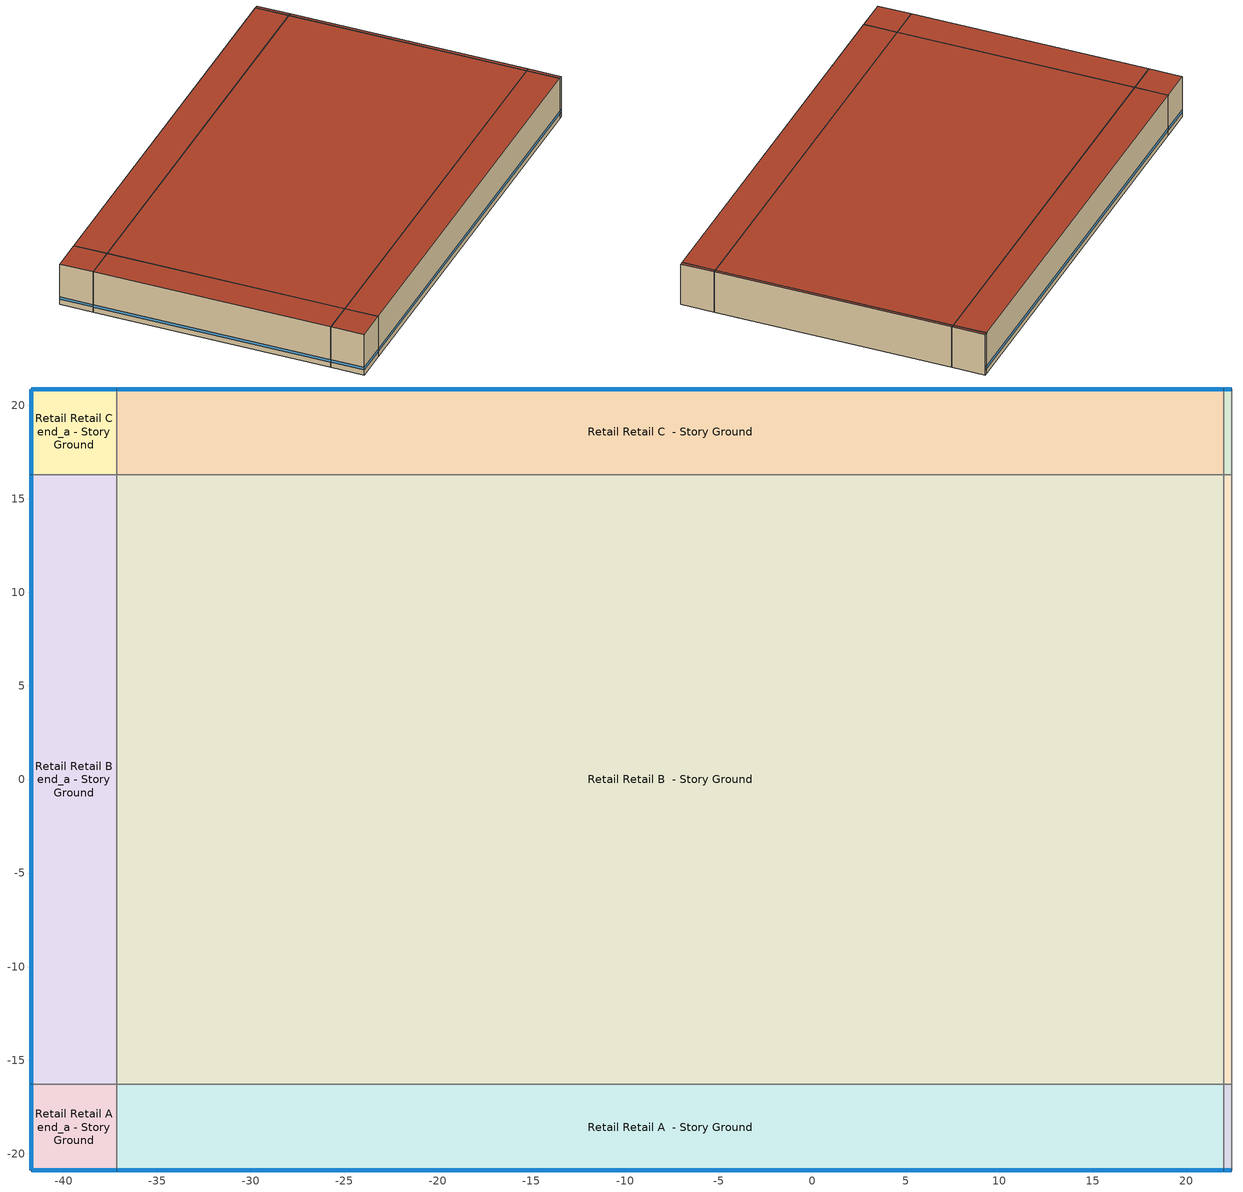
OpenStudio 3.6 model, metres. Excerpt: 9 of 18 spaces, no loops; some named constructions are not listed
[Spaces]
Retail Retail A end_a - Story Ground
 floor ground (Foundation F 126 Perim 914 Area 209): -41.74,-20.87 -41.74,-16.3 -37.16,-16.3 -37.16,-20.87 z0
 wall outside: -41.74,-16.3 -41.74,-20.87 -37.16,-20.87 z0:6.1
 wall to Retail Retail B end_a - Story Ground: -37.16,-16.3 -41.74,-16.3 z0:6.1
 wall to Retail Retail A  - Story Ground: -37.16,-20.87 -37.16,-16.3 z0:6.1
 window (Window U-0.91 SHGC 0.68): -41.74,-16.32 -41.74,-20.84 / -41.71,-20.87 -37.19,-20.87 z0.76:1.13
 roof outside: -37.16,-20.87 -37.16,-16.3 -41.74,-16.3 -41.74,-20.87 z6.1
Retail Retail B end_a - Story Ground
 floor ground (Foundation F 126 Perim 3259 Area 14901): -41.74,-16.3 -41.74,16.3 -37.16,16.3 -37.16,-16.3 z0
 wall outside: -41.74,16.3 -41.74,-16.3 z0:6.1
 wall to Retail Retail C end_a - Story Ground: -37.16,16.3 -41.74,16.3 z0:6.1
 wall to Retail Retail B  - Story Ground: -37.16,-16.3 -37.16,16.3 z0:6.1
 window (Window U-0.91 SHGC 0.68): -41.74,16.27 -41.74,-16.27 z0.76:1.13
 roof outside: -37.16,-16.3 -37.16,16.3 -41.74,16.3 -41.74,-16.3 z6.1
Retail Retail C end_a - Story Ground
 floor ground (Foundation F 126 Perim 914 Area 209): -41.74,16.3 -41.74,20.87 -37.16,20.87 -37.16,16.3 z0
 wall outside: -37.16,20.87 -41.74,20.87 -41.74,16.3 z0:6.1
 wall to Retail Retail C  - Story Ground: -37.16,16.3 -37.16,20.87 z0:6.1
 window (Window U-0.91 SHGC 0.68): -41.74,20.84 -41.74,16.32 / -37.19,20.87 -41.71,20.87 z0.76:1.13
 roof outside: -37.16,16.3 -37.16,20.87 -41.74,20.87 -41.74,16.3 z6.1
Retail Retail A  - Story Ground
 floor ground (Foundation F 126 Perim 5916 Area 27048): -37.16,-20.87 -37.16,-16.3 22,-16.3 22,-20.87 z0
 wall outside: -37.16,-20.87 22,-20.87 z0:6.1
 wall to Retail Retail B  - Story Ground: 22,-16.3 -37.16,-16.3 z0:6.1
 wall to Retail Entry A  - Story Ground: 22,-20.87 22,-16.3 z0:6.1
 window (Window U-0.91 SHGC 0.68): -37.14,-20.87 21.97,-20.87 z0.76:1.13
 roof outside: 22,-20.87 22,-16.3 -37.16,-16.3 -37.16,-20.87 z6.1
Retail Retail B  - Story Ground
 floor ground (Foundation F 126 Perim 0 Area 192816): -37.16,-16.3 -37.16,16.3 22,16.3 22,-16.3 z0
 wall to Retail Retail C  - Story Ground: 22,16.3 -37.16,16.3 z0:6.1
 wall to Retail Entry B  - Story Ground: 22,-16.3 22,16.3 z0:6.1
 roof outside: 22,-16.3 22,16.3 -37.16,16.3 -37.16,-16.3 z6.1
Retail Retail C  - Story Ground
 floor ground (Foundation F 126 Perim 5916 Area 27048): -37.16,16.3 -37.16,20.87 22,20.87 22,16.3 z0
 wall outside: 22,20.87 -37.16,20.87 z0:6.1
 wall to Retail Entry C  - Story Ground: 22,16.3 22,20.87 z0:6.1
 window (Window U-0.91 SHGC 0.68): 21.97,20.87 -37.14,20.87 z0.76:1.13
 roof outside: 22,16.3 22,20.87 -37.16,20.87 -37.16,16.3 z6.1
Retail Entry A  - Story Ground
 floor ground (Foundation F 126 Perim 043 Area 198): 22,-20.87 22,-16.3 22.43,-16.3 22.43,-20.87 z0
 wall outside: 22,-20.87 22.43,-20.87 z0:6.1
 wall to Retail Entry B  - Story Ground: 22.43,-16.3 22,-16.3 z0:6.1
 wall to Retail Point_of_Sale A  - Story Ground: 22.43,-20.87 22.43,-16.3 z0:6.1
 window (Window U-0.91 SHGC 0.68): 22.02,-20.87 22.4,-20.87 z0.76:1.18
 roof outside: 22.43,-20.87 22.43,-16.3 22,-16.3 22,-20.87 z6.1
Retail Entry B  - Story Ground
 floor ground (Foundation F 126 Perim 0 Area 1415): 22,-16.3 22,16.3 22.43,16.3 22.43,-16.3 z0
 wall to Retail Entry C  - Story Ground: 22.43,16.3 22,16.3 z0:6.1
 wall to Retail Point_of_Sale B  - Story Ground: 22.43,-16.3 22.43,16.3 z0:6.1
 roof outside: 22.43,-16.3 22.43,16.3 22,16.3 22,-16.3 z6.1
Retail Entry C  - Story Ground
 floor ground (Foundation F 126 Perim 043 Area 198): 22,16.3 22,20.87 22.43,20.87 22.43,16.3 z0
 wall outside: 22.43,20.87 22,20.87 z0:6.1
 wall to Retail Point_of_Sale C  - Story Ground: 22.43,16.3 22.43,20.87 z0:6.1
 window (Window U-0.91 SHGC 0.68): 22.4,20.87 22.02,20.87 z0.76:1.18
 roof outside: 22.43,16.3 22.43,20.87 22,20.87 22,16.3 z6.1
[Schedule:Ruleset]
Name | Default Day Schedule | Summer Design Day Schedule | Winter Design Day Schedule
Clothing Schedule | Clothing Schedule Default Winter Clothes
Retail Activity | Retail Activity Default | Retail Activity Summer Design Day | Retail Activity Winter Design Day
Mercantile_Retail BLDG_LIGHT_EndUseData | Mercantile_Retail BLDG_LIGHT_EndUseData Default | Mercantile_Retail BLDG_LIGHT_EndUseData Summer Design Day | Mercantile_Retail BLDG_LIGHT_EndUseData Winter Design Day
Mercantile_Retail BLDG_EQUIP_EndUseData | Mercantile_Retail BLDG_EQUIP_EndUseData Default | Mercantile_Retail BLDG_EQUIP_EndUseData Summer Design Day | Mercantile_Retail BLDG_EQUIP_EndUseData Winter Design Day
Retail Infil Half On | Retail Infil Half On Default | Retail Infil Half On Summer Design Day | Retail Infil Half On Winter Design Day
Mercantile_Retail BLDG_LIGHT_EndUseData BPR Adjusted | Mercantile_Retail BLDG_LIGHT_EndUseData Default 1 | Mercantile_Retail BLDG_LIGHT_EndUseData Summer Design Day 1 | Mercantile_Retail BLDG_LIGHT_EndUseData Winter Design Day 1
Mercantile_Retail BLDG_EQUIP_EndUseData BPR Adjusted | Mercantile_Retail BLDG_EQUIP_EndUseData Default 1 | Mercantile_Retail BLDG_EQUIP_EndUseData Summer Design Day 1 | Mercantile_Retail BLDG_EQUIP_EndUseData Winter Design Day 1
[Schedule:Day]
Clothing Schedule Default Winter Clothes; Mercantile_Retail BLDG_LIGHT_EndUseData Summer Design Day; Mercantile_Retail BLDG_EQUIP_EndUseData Summer Design Day; Retail Infil Half On Winter Design Day; Mercantile_Retail BLDG_LIGHT_EndUseData Summer Design Day 1; Mercantile_Retail BLDG_EQUIP_EndUseData Summer Design Day 1: 24, 0, 1
Clothing Schedule Summer Clothes: 24, 0, 0.5
Air Velocity Schedule Default: 24, 0, 0.2
Work Efficiency Schedule Default; Mercantile_Retail BLDG_LIGHT_EndUseData Winter Design Day; Mercantile_Retail BLDG_EQUIP_EndUseData Winter Design Day; Mercantile_Retail BLDG_LIGHT_EndUseData Winter Design Day 1; Mercantile_Retail BLDG_EQUIP_EndUseData Winter Design Day 1: 24, 0, 0
Retail Bldg Occ Sat Day: Yes, 5, 0, 0, 5, 10, 0.0166667, 5, 20, 0.0333333, 5, 30, 0.05, 5, 40, 0.0666667, 5, 50, 0.0833333, 6, 0, 0.1, 6, 10, 0.116667, 6, 20, 0.133333, 6, 30, 0.15, 6, 40, 0.166667, 6, 50, 0.183333, 7, 0, 0.2, 7, 10, 0.25, 7, 20, 0.3, 7, 30, 0.35, 7, 40, 0.4, 7, 50, 0.45, 8, 0, 0.5, 8, 9, 0.516667, 8, 19, 0.533333, 8, 29, 0.55, 8, 39, 0.566667, 8, 49, 0.583333, 8, 59, 0.6, 9, 0, 0.6, 9, 9, 0.688889, 9, 19, 0.777778, 9, 22, 0.8, 13, 45, 0.8, 13, 54, 0.766667, 14, 4, 0.733333, 14, 14, 0.7, 14, 24, 0.666667, 14, 34, 0.633333, 14, 44, 0.6, 14, 45, 0.6, 14, 54, 0.533333, 15, 4, 0.466667, 15, 14, 0.4, 15, 24, 0.333333, 15, 34, 0.266667, 15, 44, 0.2, 15, 45, 0.2, 17, 45, 0.2, 17, 55, 0.183333, 18, 5, 0.166667, 18, 15, 0.15, 18, 25, 0.133333, 18, 35, 0.116667, 18, 45, 0.1, 18, 55, 0.0833333, 19, 5, 0.0666667, 19, 15, 0.05, 19, 25, 0.0333333, 19, 35, 0.0166667, 19, 45, 0, 24, 0, 0
Retail Bldg Occ Sun Day: Yes, 6, 0, 0, 6, 10, 0.0166667, 6, 20, 0.0333333, 6, 30, 0.05, 6, 40, 0.0666667, 6, 50, 0.0833333, 7, 0, 0.1, 7, 10, 0.116667, 7, 20, 0.133333, 7, 30, 0.15, 7, 40, 0.166667, 7, 50, 0.183333, 8, 0, 0.2, 8, 30, 0.2, 8, 39, 0.217778, 8, 49, 0.235556, 8, 59, 0.253333, 9, 9, 0.271111, 9, 19, 0.288889, 9, 29, 0.306667, 9, 39, 0.324444, 9, 49, 0.342222, 9, 59, 0.36, 10, 9, 0.377778, 10, 19, 0.395556, 10, 22, 0.4, 13, 45, 0.4, 13, 54, 0.366667, 14, 4, 0.333333, 14, 14, 0.3, 14, 24, 0.266667, 14, 34, 0.233333, 14, 44, 0.2, 14, 45, 0.2, 14, 54, 0.183333, 15, 4, 0.166667, 15, 14, 0.15, 15, 24, 0.133333, 15, 34, 0.116667, 15, 44, 0.1, 15, 45, 0.1, 15, 54, 0.0833333, 16, 4, 0.0666667, 16, 15, 0.05, 16, 25, 0.0333333, 16, 35, 0.0166667, 16, 45, 0, 24, 0, 0
Retail Activity Default; autogen Retail Activity 0_day_sch; autogen Retail Activity 1_day_sch: Yes, 24, 0, 120
Retail Activity Winter Design Day; Retail Activity Summer Design Day: 24, 0, 120
Mercantile_Retail BLDG_LIGHT_EndUseData Default: Yes, 0, 10, 0.0990279, 0, 20, 0.0908426, 0, 30, 0.0826573, 0, 40, 0.0811729, 0, 49, 0.0796886, 0, 59, 0.0782042, 1, 9, 0.0767199, 1, 19, 0.0752356, 1, 30, 0.0737512, 1, 40, 0.0724585, 1, 50, 0.0711657, 2, 0, 0.069873, 2, 9, 0.0685802, 2, 19, 0.0672875, 2, 29, 0.0659947, 2, 30, 0.0659947, 2, 39, 0.0656892, 2, 49, 0.0653837, 2, 59, 0.0650782, 3, 9, 0.0647726, 3, 19, 0.0644671, 3, 29, 0.0641616, 3, 30, 0.0641616, 3, 39, 0.0653482, 3, 49, 0.0665348, 3, 59, 0.0677214, 4, 9, 0.068908, 4, 19, 0.0700947, 4, 30, 0.0712813, 4, 40, 0.0754337, 4, 50, 0.0795862, 5, 0, 0.0837386, 5, 10, 0.087891, 5, 20, 0.0920435, 5, 30, 0.0961959, 5, 40, 0.106886, 5, 50, 0.117577, 6, 0, 0.128267, 6, 10, 0.138957, 6, 20, 0.149648, 6, 30, 0.160338, 6, 40, 0.198035, 6, 50, 0.235731, 7, 0, 0.273428, 7, 10, 0.311124, 7, 20, 0.34882, 7, 30, 0.386517, 7, 40, 0.450641, 7, 50, 0.514765, 8, 0, 0.578889, 8, 9, 0.643013, 8, 19, 0.707137, 8, 29, 0.771261, 8, 30, 0.771261, 8, 39, 0.799719, 8, 49, 0.828176, 8, 59, 0.856634, 9, 9, 0.885092, 9, 19, 0.913549, 9, 29, 0.942007, 9, 30, 0.942007, 9, 39, 0.94667, 9, 49, 0.951334, 9, 59, 0.955997, 10, 9, 0.96066, 10, 19, 0.965324, 10, 29, 0.969987, 10, 30, 0.969987, 10, 39, 0.970107, 10, 49, 0.970227, 10, 59, 0.970348, 11, 9, 0.970468, 11, 19, 0.970588, 11, 29, 0.970708, 11, 30, 0.970708, 11, 39, 0.970732, 11, 49, 0.970757, 11, 59, 0.970781, 12, 9, 0.970805, 12, 19, 0.97083, 12, 29, 0.970854, 12, 30, 0.970854, 12, 39, 0.970894, 12, 49, 0.970933, 12, 59, 0.970973, 13, 9, 0.971013, 13, 19, 0.971053, 13, 29, 0.971093, 13, 30, 0.971093, 13, 39, 0.971133, 13, 49, 0.971174, 13, 59, 0.971215, 14, 9, 0.971255, 14, 19, 0.971296, 14, 29, 0.971337, 14, 30, 0.971337, 14, 39, 0.971337, 14, 49, 0.971338, 14, 59, 0.971338, 15, 9, 0.971339, 15, 19, 0.97134, 15, 29, 0.97134, 15, 30, 0.97134, 15, 39, 0.971345, 15, 49, 0.97135, 15, 59, 0.971355, 16, 9, 0.97136, 16, 19, 0.971364, 16, 30, 0.971369, 16, 40, 0.971344, 16, 50, 0.971319, 17, 0, 0.971293, 17, 10, 0.971268, 17, 20, 0.971243, 17, 30, 0.971217, 17, 40, 0.971161, 17, 50, 0.971105, 18, 0, 0.971049, 18, 10, 0.970993, 18, 20, 0.970936, 18, 30, 0.97088, 18, 40, 0.970781, 18, 50, 0.970682, 19, 0, 0.970582, 19, 10, 0.970483, 19, 20, 0.970384, 19, 30, 0.970285, 19, 40, 0.969748, 19, 50, 0.969211, 20, 0, 0.968674, 20, 10, 0.968137, 20, 20, 0.9676, 20, 30, 0.967063, 20, 40, 0.946091, 20, 50, 0.92512, 21, 0, 0.904148, 21, 10, 0.883177, 21, 20, 0.862205, 21, 30, 0.841234, 21, 40, 0.769699, 21, 50, 0.698164, 22, 0, 0.626629, 22, 10, 0.555095, 22, 20, 0.48356, 22, 30, 0.412025, 22, 40, 0.365316, 22, 50, 0.318606, 23, 0, 0.271897, 23, 10, 0.225188, 23, 20, 0.178478, 23, 30, 0.131769, 23, 40, 0.123584, 23, 50, 0.115399, 24, 0, 0.107213
Mercantile_Retail BLDG_LIGHT_EndUseData Sun Day: Yes, 0, 10, 0.000277501, 0, 20, 0.000555002, 0, 30, 0.000832503, 0, 40, 0.00111, 0, 49, 0.0013875, 0, 59, 0.00166501, 1, 0, 0.00166501, 1, 10, 0.00227811, 1, 20, 0.00289122, 1, 30, 0.00350433, 1, 40, 0.00411744, 1, 50, 0.00473055, 2, 0, 0.00534366, 2, 9, 0.00683105, 2, 19, 0.00831844, 2, 29, 0.00980583, 2, 39, 0.0112932, 2, 49, 0.0127806, 2, 59, 0.014268, 3, 0, 0.014268, 3, 9, 0.0173437, 3, 19, 0.0204193, 3, 29, 0.023495, 3, 39, 0.0265707, 3, 49, 0.0296464, 3, 59, 0.032722, 4, 0, 0.032722, 4, 10, 0.0499388, 4, 20, 0.0671556, 4, 30, 0.0843724, 4, 40, 0.101589, 4, 50, 0.118806, 5, 0, 0.136023, 5, 10, 0.189972, 5, 20, 0.243922, 5, 30, 0.297871, 5, 40, 0.351821, 5, 50, 0.40577, 6, 0, 0.45972, 6, 10, 0.519652, 6, 20, 0.579585, 6, 30, 0.639517, 6, 40, 0.69945, 6, 50, 0.759382, 7, 0, 0.819315, 7, 10, 0.843723, 7, 20, 0.868131, 7, 30, 0.892539, 7, 40, 0.916948, 7, 50, 0.941356, 8, 0, 0.965764, 8, 9, 0.966387, 8, 19, 0.96701, 8, 29, 0.967633, 8, 39, 0.968256, 8, 49, 0.968879, 8, 59, 0.969502, 9, 0, 0.969502, 9, 9, 0.969568, 9, 19, 0.969633, 9, 29, 0.969699, 9, 39, 0.969765, 9, 49, 0.96983, 9, 52, 0.969847, 10, 2, 0.969909, 10, 12, 0.969971, 10, 22, 0.970033, 10, 32, 0.970095, 10, 42, 0.970157, 10, 52, 0.970219, 11, 2, 0.970229, 11, 12, 0.970239, 11, 22, 0.970249, 11, 32, 0.970259, 11, 42, 0.970269, 11, 52, 0.970279, 12, 2, 0.970244, 12, 12, 0.970209, 12, 22, 0.970174, 12, 32, 0.970139, 12, 42, 0.970105, 12, 52, 0.97007, 13, 2, 0.970003, 13, 12, 0.969937, 13, 22, 0.969871, 13, 32, 0.969804, 13, 42, 0.969738, 13, 45, 0.969721, 13, 54, 0.96936, 14, 4, 0.968999, 14, 14, 0.968637, 14, 24, 0.968276, 14, 34, 0.967915, 14, 44, 0.967554, 14, 45, 0.967554, 14, 54, 0.961903, 15, 4, 0.956252, 15, 14, 0.950602, 15, 24, 0.944951, 15, 34, 0.939301, 15, 44, 0.93365, 15, 45, 0.93365, 15, 54, 0.908463, 16, 4, 0.883275, 16, 15, 0.858087, 16, 25, 0.832899, 16, 35, 0.807712, 16, 45, 0.782524, 16, 55, 0.748065, 17, 5, 0.713607, 17, 15, 0.679148, 17, 25, 0.644689, 17, 35, 0.61023, 17, 45, 0.575772, 17, 55, 0.543916, 18, 5, 0.512059, 18, 15, 0.480203, 18, 25, 0.448347, 18, 35, 0.416491, 18, 45, 0.384635, 18, 55, 0.348375, 19, 5, 0.312116, 19, 15, 0.275856, 19, 25, 0.239596, 19, 35, 0.203336, 19, 45, 0.167076, 19, 55, 0.150275, 20, 5, 0.133474, 20, 15, 0.116673, 20, 25, 0.0998723, 20, 35, 0.0830714, 20, 45, 0.0662706, 20, 55, 0.0593129, 21, 5, 0.0523552, 21, 15, 0.0453976, 21, 25, 0.0384399, 21, 35, 0.0314822, 21, 45, 0.0245245, 21, 55, 0.02256, 22, 5, 0.0205955, 22, 15, 0.018631, 22, 25, 0.0166665, 22, 35, 0.0147019, 22, 45, 0.0127374, 22, 55, 0.0110391, 23, 5, 0.00934078, 23, 15, 0.00764246, 23, 25, 0.00594413, 23, 35, 0.00424581, 23, 45, 0.00254749, 23, 55, 0.000849162, 24, 0, 0
Mercantile_Retail BLDG_EQUIP_EndUseData Default: Yes, 0, 10, 0.54938, 0, 20, 0.54049, 0, 30, 0.5316, 0, 40, 0.5226, 0, 50, 0.5136, 1, 0, 0.5046, 1, 10, 0.4956, 1, 20, 0.4866, 1, 30, 0.4776, 1, 40, 0.472683, 1, 50, 0.467767, 2, 0, 0.4314, 2, 9, 0.42935, 2, 10, 0.457933, 2, 19, 0.4273, 2, 20, 0.453017, 2, 29, 0.42525, 2, 30, 0.4481, 2, 39, 0.4232, 2, 49, 0.42115, 2, 59, 0.4191, 3, 0, 0.4191, 3, 9, 0.418767, 3, 19, 0.418433, 3, 29, 0.4181, 3, 39, 0.417767, 3, 49, 0.417433, 3, 59, 0.4171, 4, 0, 0.4171, 4, 10, 0.41745, 4, 20, 0.4178, 4, 30, 0.41815, 4, 40, 0.4185, 4, 50, 0.41885, 5, 0, 0.4192, 5, 10, 0.419783, 5, 20, 0.420367, 5, 30, 0.42095, 5, 40, 0.421533, 5, 50, 0.422117, 6, 0, 0.4227, 6, 10, 0.424283, 6, 20, 0.425867, 6, 30, 0.42745, 6, 40, 0.429033, 6, 50, 0.430617, 7, 0, 0.4322, 7, 10, 0.435533, 7, 20, 0.438867, 7, 30, 0.4422, 7, 40, 0.445533, 7, 50, 0.448867, 8, 0, 0.4522, 8, 9, 0.459633, 8, 19, 0.467067, 8, 29, 0.4745, 8, 39, 0.481933, 8, 49, 0.489367, 8, 59, 0.4968, 9, 0, 0.4968, 9, 9, 0.507, 9, 19, 0.5172, 9, 29, 0.5274, 9, 39, 0.5376, 9, 49, 0.5478, 9, 59, 0.558, 10, 0, 0.558, 10, 9, 0.564933, 10, 19, 0.571867, 10, 29, 0.5788, 10, 39, 0.585733, 10, 49, 0.592667, 10, 59, 0.5996, 11, 9, 0.606533, 11, 19, 0.613467, 11, 29, 0.6204, 11, 39, 0.627333, 11, 45, 0.6308, 11, 54, 0.64225, 12, 4, 0.6537, 12, 14, 0.66515, 12, 24, 0.6766, 12, 34, 0.68805, 12, 44, 0.6995, 12, 45, 0.6995, 12, 54, 0.707917, 13, 4, 0.716333, 13, 14, 0.72475, 13, 24, 0.733167, 13, 34, 0.741583, 13, 44, 0.75, 13, 45, 0.75, 13, 54, 0.754033, 14, 4, 0.758067, 14, 14, 0.7621, 14, 24, 0.766133, 14, 34, 0.770167, 14, 44, 0.7742, 14, 45, 0.7742, 14, 54, 0.775583, 15, 4, 0.776967, 15, 14, 0.77835, 15, 24, 0.779733, 15, 34, 0.781117, 15, 44, 0.7825, 15, 45, 0.7825, 15, 54, 0.783317, 16, 4, 0.784133, 16, 15, 0.78495, 16, 25, 0.785767, 16, 35, 0.786583, 16, 45, 0.7874, 16, 55, 0.787962, 17, 5, 0.788524, 17, 15, 0.789086, 17, 25, 0.789648, 17, 35, 0.79021, 17, 45, 0.790771, 17, 55, 0.791333, 18, 5, 0.791895, 18, 15, 0.792457, 18, 25, 0.793019, 18, 30, 0.7933, 18, 40, 0.790483, 18, 50, 0.787667, 19, 0, 0.78485, 19, 10, 0.782033, 19, 20, 0.779217, 19, 30, 0.7764, 19, 40, 0.77145, 19, 50, 0.7665, 20, 0, 0.76155, 20, 10, 0.7566, 20, 20, 0.75165, 20, 30, 0.7467, 20, 40, 0.73905, 20, 50, 0.7314, 21, 0, 0.72375, 21, 10, 0.7161, 21, 20, 0.70845, 21, 30, 0.7008, 21, 40, 0.69105, 21, 50, 0.6813, 22, 0, 0.67155, 22, 10, 0.6618, 22, 20, 0.65205, 22, 30, 0.6423, 22, 40, 0.63274, 22, 50, 0.62318, 23, 0, 0.61362, 23, 10, 0.60406, 23, 20, 0.5945, 23, 30, 0.58494, 23, 40, 0.57605, 23, 50, 0.56716, 24, 0, 0.55827
Mercantile_Retail BLDG_EQUIP_EndUseData Wknd Day: Yes, 0, 10, 0.201675, 0, 20, 0.184782, 0, 30, 0.167889, 0, 40, 0.165332, 0, 49, 0.162775, 0, 59, 0.160218, 1, 9, 0.157661, 1, 19, 0.155105, 1, 30, 0.152548, 1, 40, 0.147867, 1, 50, 0.143187, 2, 0, 0.138506, 2, 9, 0.133826, 2, 19, 0.129145, 2, 29, 0.124465, 2, 30, 0.124465, 2, 39, 0.119741, 2, 49, 0.115017, 2, 59, 0.110294, 3, 9, 0.10557, 3, 19, 0.100846, 3, 29, 0.0961224, 3, 30, 0.0961224, 3, 39, 0.0928287, 3, 49, 0.0895351, 3, 59, 0.0862414, 4, 9, 0.0829478, 4, 19, 0.0796542, 4, 30, 0.0763605, 4, 40, 0.0754504, 4, 50, 0.0745403, 5, 0, 0.0736303, 5, 10, 0.0727202, 5, 20, 0.0718101, 5, 30, 0.0709, 5, 40, 0.0740636, 5, 50, 0.0772273, 6, 0, 0.0803909, 6, 10, 0.0835545, 6, 20, 0.0867182, 6, 30, 0.0898818, 6, 40, 0.0945622, 6, 50, 0.0992427, 7, 0, 0.103923, 7, 10, 0.108604, 7, 20, 0.113284, 7, 30, 0.117964, 7, 40, 0.123685, 7, 50, 0.129406, 8, 0, 0.135126, 8, 9, 0.140847, 8, 19, 0.146567, 8, 29, 0.152288, 8, 30, 0.152288, 8, 39, 0.159785, 8, 49, 0.167282, 8, 59, 0.17478, 9, 9, 0.182277, 9, 19, 0.189775, 9, 29, 0.197272, 9, 30, 0.197272, 9, 39, 0.201692, 9, 49, 0.206113, 9, 59, 0.210533, 10, 9, 0.214954, 10, 19, 0.219374, 10, 29, 0.223794, 10, 30, 0.223794, 10, 39, 0.228475, 10, 49, 0.233155, 10, 59, 0.237836, 11, 9, 0.242516, 11, 19, 0.247197, 11, 29, 0.251877, 11, 30, 0.251877, 11, 39, 0.260631, 11, 49, 0.269385, 11, 59, 0.278139, 12, 9, 0.286894, 12, 19, 0.295648, 12, 29, 0.304402, 12, 30, 0.304402, 12, 39, 0.316233, 12, 49, 0.328064, 12, 59, 0.339895, 13, 9, 0.351726, 13, 19, 0.363558, 13, 29, 0.375389, 13, 30, 0.375389, 13, 39, 0.39008, 13, 49, 0.404771, 13, 59, 0.419463, 14, 9, 0.434154, 14, 19, 0.448846, 14, 29, 0.463537, 14, 30, 0.463537, 14, 39, 0.481349, 14, 49, 0.49916, 14, 59, 0.516972, 15, 9, 0.534784, 15, 19, 0.552595, 15, 29, 0.570407, 15, 30, 0.570407, 15, 39, 0.583928, 15, 49, 0.59745, 15, 59, 0.610971, 16, 9, 0.624492, 16, 19, 0.638013, 16, 30, 0.651535, 16, 40, 0.659465, 16, 50, 0.667396, 17, 0, 0.675327, 17, 10, 0.683258, 17, 20, 0.691188, 17, 30, 0.699119, 17, 40, 0.700766, 17, 50, 0.702413, 18, 0, 0.70406, 18, 10, 0.705706, 18, 20, 0.707353, 18, 30, 0.709, 18, 40, 0.705013, 18, 50, 0.701026, 19, 0, 0.697039, 19, 10, 0.693052, 19, 20, 0.689065, 19, 30, 0.685078, 19, 40, 0.675197, 19, 50, 0.665316, 20, 0, 0.655435, 20, 10, 0.645554, 20, 20, 0.635673, 20, 30, 0.625792, 20, 40, 0.610451, 20, 50, 0.595109, 21, 0, 0.579768, 21, 10, 0.564426, 21, 20, 0.549085, 21, 30, 0.533744, 21, 40, 0.513592, 21, 50, 0.49344, 22, 0, 0.473288, 22, 10, 0.453136, 22, 20, 0.432984, 22, 30, 0.412832, 22, 40, 0.388901, 22, 50, 0.36497, 23, 0, 0.341039, 23, 10, 0.317108, 23, 20, 0.293178, 23, 30, 0.269247, 23, 40, 0.252354, 23, 50, 0.235461, 24, 0, 0.218568
Retail Infil Half On Default; Retail Infil Half On Summer Design Day: 6, 0, 1, 21, 0, 0.5, 24, 0, 1
Retail Infil Half On Sat Day: 6, 0, 1, 22, 0, 0.5, 24, 0, 1
Retail Infil Half On Sun Day: 8, 0, 1, 17, 0, 0.5, 24, 0, 1
Building Hours of Operation NonResidential Saturday; Building Hours of Operation NonResidential Sunday: 7, 30, 0, 15, 15, 1, 24, 0, 0
autogen Schedule Rule 7 1_day_sch: Yes, 0, 10, 0.680815, 0, 20, 0.679877, 0, 30, 0.678938, 0, 40, 0.678796, 0, 49, 0.678654, 0, 59, 0.678512, 1, 9, 0.67837, 1, 19, 0.678228, 1, 30, 0.678086, 1, 40, 0.677826, 1, 50, 0.677566, 2, 0, 0.677306, 2, 9, 0.677046, 2, 19, 0.676786, 2, 29, 0.676526, 2, 30, 0.676526, 2, 39, 0.676263, 2, 49, 0.676001, 2, 59, 0.675739, 3, 9, 0.675476, 3, 19, 0.675214, 3, 29, 0.674951, 3, 30, 0.674951, 3, 39, 0.674768, 3, 49, 0.674585, 3, 59, 0.674402, 4, 9, 0.674219, 4, 19, 0.674036, 4, 30, 0.673853, 4, 40, 0.673803, 4, 50, 0.673752, 5, 0, 0.673702, 5, 10, 0.673651, 5, 20, 0.673601, 5, 30, 0.67355, 5, 40, 0.673726, 5, 50, 0.673902, 6, 0, 0.674077, 6, 10, 0.674253, 6, 20, 0.674429, 6, 30, 0.674605, 6, 40, 0.674865, 6, 50, 0.675125, 7, 0, 0.675385, 7, 10, 0.675645, 7, 20, 0.675905, 7, 30, 0.676165, 7, 40, 0.676482, 7, 50, 0.6768, 8, 0, 0.677118, 8, 9, 0.677436, 8, 19, 0.677754, 8, 29, 0.678072, 8, 30, 0.678072, 8, 39, 0.678488, 8, 49, 0.678905, 8, 59, 0.679321, 9, 9, 0.679738, 9, 19, 0.680154, 9, 29, 0.680571, 9, 30, 0.680571, 9, 39, 0.680816, 9, 49, 0.681062, 9, 59, 0.681307, 10, 9, 0.681553, 10, 19, 0.681799, 10, 29, 0.682044, 10, 30, 0.682044, 10, 39, 0.682304, 10, 49, 0.682564, 10, 59, 0.682824, 11, 9, 0.683084, 11, 19, 0.683344, 11, 29, 0.683604, 11, 30, 0.683604, 11, 39, 0.684091, 11, 49, 0.684577, 11, 59, 0.685063, 12, 9, 0.68555, 12, 19, 0.686036, 12, 29, 0.686522, 12, 30, 0.686522, 12, 39, 0.68718, 12, 49, 0.687837, 12, 59, 0.688494, 13, 9, 0.689151, 13, 19, 0.689809, 13, 29, 0.690466, 13, 30, 0.690466, 13, 39, 0.691282, 13, 49, 0.692098, 13, 59, 0.692915, 14, 9, 0.693731, 14, 19, 0.694547, 14, 29, 0.695363, 14, 30, 0.695363, 14, 39, 0.696353, 14, 49, 0.697342, 14, 59, 0.698332, 15, 9, 0.699321, 15, 19, 0.700311, 15, 29, 0.7013, 15, 30, 0.7013, 15, 39, 0.702052, 15, 49, 0.702803, 15, 59, 0.703554, 16, 9, 0.704305, 16, 19, 0.705056, 16, 30, 0.705807, 16, 40, 0.706248, 16, 50, 0.706689, 17, 0, 0.707129, 17, 10, 0.70757, 17, 20, 0.70801, 17, 30, 0.708451, 17, 40, 0.708543, 17, 50, 0.708634, 18, 0, 0.708726, 18, 10, 0.708817, 18, 20, 0.708909, 18, 30, 0.709, 18, 40, 0.708778, 18, 50, 0.708557, 19, 0, 0.708335, 19, 10, 0.708114, 19, 20, 0.707892, 19, 30, 0.707671, 19, 40, 0.707122, 19, 50, 0.706573, 20, 0, 0.706024, 20, 10, 0.705475, 20, 20, 0.704926, 20, 30, 0.704377, 20, 40, 0.703525, 20, 50, 0.702673, 21, 0, 0.70182, 21, 10, 0.700968, 21, 20, 0.700116, 21, 30, 0.699264, 21, 40, 0.698144, 21, 50, 0.697024, 22, 0, 0.695905, 22, 10, 0.694785, 22, 20, 0.693666, 22, 30, 0.692546, 22, 40, 0.691217, 22, 50, 0.689887, 23, 0, 0.688558, 23, 10, 0.687228, 23, 20, 0.685899, 23, 30, 0.684569, 23, 40, 0.683631, 23, 50, 0.682692, 24, 0, 0.681754
autogen Mercantile_Retail BLDG_LIGHT_EndUseData 1_day_sch: Yes, 0, 10, 0.0373323, 0, 20, 0.028568, 0, 30, 0.0198038, 0, 40, 0.0182145, 0, 49, 0.0166252, 0, 59, 0.0150358, 1, 9, 0.0134465, 1, 19, 0.0118572, 1, 30, 0.0102679, 1, 40, 0.0088837, 1, 50, 0.00749953, 2, 0, 0.00611536, 2, 9, 0.00473119, 2, 19, 0.00334701, 2, 29, 0.00196284, 2, 30, 0.00196284, 2, 39, 0.0016357, 2, 49, 0.00130856, 2, 59, 0.000981422, 3, 9, 0.000654281, 3, 19, 0.000327141, 3, 29, 0, 3, 30, 0, 3, 39, 0.00127054, 3, 49, 0.00254109, 3, 59, 0.00381163, 4, 9, 0.00508217, 4, 19, 0.00635271, 4, 30, 0.00762326, 4, 40, 0.0120694, 4, 50, 0.0165155, 5, 0, 0.0209616, 5, 10, 0.0254077, 5, 20, 0.0298538, 5, 30, 0.0343, 5, 40, 0.0457464, 5, 50, 0.0571928, 6, 0, 0.0686393, 6, 10, 0.0800857, 6, 20, 0.0915321, 6, 30, 0.102979, 6, 40, 0.143341, 6, 50, 0.183704, 7, 0, 0.224066, 7, 10, 0.264429, 7, 20, 0.304791, 7, 30, 0.345154, 7, 40, 0.413813, 7, 50, 0.482472, 8, 0, 0.551131, 8, 9, 0.61979, 8, 19, 0.688449, 8, 29, 0.757108, 8, 30, 0.757108, 8, 39, 0.787579, 8, 49, 0.818049, 8, 59, 0.84852, 9, 9, 0.87899, 9, 19, 0.90946, 9, 29, 0.939931, 9, 30, 0.939931, 9, 39, 0.944924, 9, 49, 0.949917, 9, 59, 0.95491, 10, 9, 0.959903, 10, 19, 0.964896, 10, 29, 0.969889, 10, 30, 0.969889, 10, 39, 0.970018, 10, 49, 0.970147, 10, 59, 0.970275, 11, 9, 0.970404, 11, 19, 0.970533, 11, 29, 0.970661, 11, 30, 0.970661, 11, 39, 0.970687, 11, 49, 0.970713, 11, 59, 0.970739, 12, 9, 0.970765, 12, 19, 0.970791, 12, 29, 0.970817, 12, 30, 0.970817, 12, 39, 0.97086, 12, 49, 0.970903, 12, 59, 0.970945, 13, 9, 0.970988, 13, 19, 0.97103, 13, 29, 0.971073, 13, 30, 0.971073, 13, 39, 0.971117, 13, 49, 0.97116, 13, 59, 0.971204, 14, 9, 0.971247, 14, 19, 0.971291, 14, 29, 0.971334, 14, 30, 0.971334, 14, 39, 0.971335, 14, 49, 0.971336, 14, 59, 0.971336, 15, 9, 0.971337, 15, 19, 0.971337, 15, 29, 0.971338, 15, 30, 0.971338, 15, 39, 0.971343, 15, 49, 0.971348, 15, 59, 0.971354, 16, 9, 0.971359, 16, 19, 0.971364, 16, 30, 0.971369, 16, 40, 0.971342, 16, 50, 0.971315, 17, 0, 0.971288, 17, 10, 0.971261, 17, 20, 0.971234, 17, 30, 0.971207, 17, 40, 0.971147, 17, 50, 0.971086, 18, 0, 0.971026, 18, 10, 0.970966, 18, 20, 0.970906, 18, 30, 0.970845, 18, 40, 0.970739, 18, 50, 0.970633, 19, 0, 0.970527, 19, 10, 0.97042, 19, 20, 0.970314, 19, 30, 0.970208, 19, 40, 0.969633, 19, 50, 0.969058, 20, 0, 0.968483, 20, 10, 0.967908, 20, 20, 0.967333, 20, 30, 0.966758, 20, 40, 0.944303, 20, 50, 0.921849, 21, 0, 0.899394, 21, 10, 0.876939, 21, 20, 0.854485, 21, 30, 0.83203, 21, 40, 0.755436, 21, 50, 0.678842, 22, 0, 0.602248, 22, 10, 0.525654, 22, 20, 0.44906, 22, 30, 0.372466, 22, 40, 0.322453, 22, 50, 0.27244, 23, 0, 0.222427, 23, 10, 0.172415, 23, 20, 0.122402, 23, 30, 0.0723891, 23, 40, 0.0636249, 23, 50, 0.0548607, 24, 0, 0.0460965
autogen Retail FRONT ENTRY COOLING 0_day_sch; autogen Retail FRONT ENTRY COOLING 1_day_sch: Yes, 24, 0, 90
Mercantile_Retail BLDG_LIGHT_EndUseData Default 1: No, 0, 10, 0.0373323, 0, 20, 0.028568, 0, 30, 0.0198038, 0, 40, 0.0182145, 0, 49, 0.0166252, 0, 59, 0.0150358, 1, 9, 0.0134465, 1, 19, 0.0118572, 1, 30, 0.0102679, 1, 40, 0.0088837, 1, 50, 0.00749953, 2, 0, 0.00611536, 2, 9, 0.00473119, 2, 19, 0.00334701, 2, 29, 0.00196284, 2, 30, 0.00196284, 2, 39, 0.0016357, 2, 49, 0.00130856, 2, 59, 0.000981422, 3, 9, 0.000654281, 3, 19, 0.000327141, 3, 29, 0, 3, 30, 0, 3, 39, 0.00127054, 3, 49, 0.00254109, 3, 59, 0.00381163, 4, 9, 0.00508217, 4, 19, 0.00635271, 4, 30, 0.00762326, 4, 40, 0.0120694, 4, 50, 0.0165155, 5, 0, 0.0209616, 5, 10, 0.0254077, 5, 20, 0.0298538, 5, 30, 0.0343, 5, 40, 0.0457464, 5, 50, 0.0571928, 6, 0, 0.0686393, 6, 10, 0.0800857, 6, 20, 0.0915321, 6, 30, 0.102979, 6, 40, 0.143341, 6, 50, 0.183704, 7, 0, 0.224066, 7, 10, 0.264429, 7, 20, 0.304791, 7, 30, 0.345154, 7, 40, 0.413813, 7, 50, 0.482472, 8, 0, 0.551131, 8, 9, 0.61979, 8, 19, 0.688449, 8, 29, 0.757108, 8, 30, 0.757108, 8, 39, 0.787579, 8, 49, 0.818049, 8, 59, 0.84852, 9, 9, 0.87899, 9, 19, 0.90946, 9, 29, 0.939931, 9, 30, 0.939931, 9, 39, 0.944924, 9, 49, 0.949917, 9, 59, 0.95491, 10, 9, 0.959903, 10, 19, 0.964896, 10, 29, 0.969889, 10, 30, 0.969889, 10, 39, 0.970018, 10, 49, 0.970147, 10, 59, 0.970275, 11, 9, 0.970404, 11, 19, 0.970533, 11, 29, 0.970661, 11, 30, 0.970661, 11, 39, 0.970687, 11, 49, 0.970713, 11, 59, 0.970739, 12, 9, 0.970765, 12, 19, 0.970791, 12, 29, 0.970817, 12, 30, 0.970817, 12, 39, 0.97086, 12, 49, 0.970903, 12, 59, 0.970945, 13, 9, 0.970988, 13, 19, 0.97103, 13, 29, 0.971073, 13, 30, 0.971073, 13, 39, 0.971117, 13, 49, 0.97116, 13, 59, 0.971204, 14, 9, 0.971247, 14, 19, 0.971291, 14, 29, 0.971334, 14, 30, 0.971334, 14, 39, 0.971335, 14, 49, 0.971336, 14, 59, 0.971336, 15, 9, 0.971337, 15, 19, 0.971337, 15, 29, 0.971338, 15, 30, 0.971338, 15, 39, 0.971343, 15, 49, 0.971348, 15, 59, 0.971354, 16, 9, 0.971359, 16, 19, 0.971364, 16, 30, 0.971369, 16, 40, 0.971342, 16, 50, 0.971315, 17, 0, 0.971288, 17, 10, 0.971261, 17, 20, 0.971234, 17, 30, 0.971207, 17, 40, 0.971147, 17, 50, 0.971086, 18, 0, 0.971026, 18, 10, 0.970966, 18, 20, 0.970906, 18, 30, 0.970845, 18, 40, 0.970739, 18, 50, 0.970633, 19, 0, 0.970527, 19, 10, 0.97042, 19, 20, 0.970314, 19, 30, 0.970208, 19, 40, 0.969633, 19, 50, 0.969058, 20, 0, 0.968483, 20, 10, 0.967908, 20, 20, 0.967333, 20, 30, 0.966758, 20, 40, 0.944303, 20, 50, 0.921849, 21, 0, 0.899394, 21, 10, 0.876939, 21, 20, 0.854485, 21, 30, 0.83203, 21, 40, 0.755436, 21, 50, 0.678842, 22, 0, 0.602248, 22, 10, 0.525654, 22, 20, 0.44906, 22, 30, 0.372466, 22, 40, 0.322453, 22, 50, 0.27244, 23, 0, 0.222427, 23, 10, 0.172415, 23, 20, 0.122402, 23, 30, 0.0723891, 23, 40, 0.0636249, 23, 50, 0.0548607, 24, 0, 0.0460965
Mercantile_Retail BLDG_EQUIP_EndUseData Default 1: No, 0, 10, 0.767582, 0, 20, 0.766645, 0, 30, 0.765707, 0, 40, 0.764758, 0, 50, 0.76381, 1, 0, 0.762861, 1, 10, 0.761912, 1, 20, 0.760963, 1, 30, 0.760014, 1, 40, 0.759495, 1, 50, 0.758977, 2, 0, 0.755143, 2, 9, 0.754927, 2, 10, 0.75794, 2, 19, 0.75471, 2, 20, 0.757422, 2, 29, 0.754494, 2, 30, 0.756904, 2, 39, 0.754278, 2, 49, 0.754062, 2, 59, 0.753846, 3, 0, 0.753846, 3, 9, 0.753811, 3, 19, 0.753776, 3, 29, 0.75374, 3, 39, 0.753705, 3, 49, 0.75367, 3, 59, 0.753635, 4, 0, 0.753635, 4, 10, 0.753672, 4, 20, 0.753709, 4, 30, 0.753746, 4, 40, 0.753783, 4, 50, 0.75382, 5, 0, 0.753856, 5, 10, 0.753918, 5, 20, 0.753979, 5, 30, 0.754041, 5, 40, 0.754102, 5, 50, 0.754164, 6, 0, 0.754225, 6, 10, 0.754392, 6, 20, 0.754559, 6, 30, 0.754726, 6, 40, 0.754893, 6, 50, 0.75506, 7, 0, 0.755227, 7, 10, 0.755579, 7, 20, 0.75593, 7, 30, 0.756281, 7, 40, 0.756633, 7, 50, 0.756984, 8, 0, 0.757336, 8, 9, 0.75812, 8, 19, 0.758903, 8, 29, 0.759687, 8, 39, 0.760471, 8, 49, 0.761255, 8, 59, 0.762038, 9, 0, 0.762038, 9, 9, 0.763114, 9, 19, 0.764189, 9, 29, 0.765265, 9, 39, 0.76634, 9, 49, 0.767415, 9, 59, 0.768491, 10, 0, 0.768491, 10, 9, 0.769222, 10, 19, 0.769953, 10, 29, 0.770684, 10, 39, 0.771415, 10, 49, 0.772146, 10, 59, 0.772877, 11, 9, 0.773608, 11, 19, 0.774339, 11, 29, 0.77507, 11, 39, 0.775801, 11, 45, 0.776167, 11, 54, 0.777374, 12, 4, 0.778581, 12, 14, 0.779788, 12, 24, 0.780996, 12, 34, 0.782203, 12, 44, 0.78341, 12, 45, 0.78341, 12, 54, 0.784298, 13, 4, 0.785185, 13, 14, 0.786072, 13, 24, 0.78696, 13, 34, 0.787847, 13, 44, 0.788735, 13, 45, 0.788735, 13, 54, 0.78916, 14, 4, 0.789585, 14, 14, 0.79001, 14, 24, 0.790436, 14, 34, 0.790861, 14, 44, 0.791286, 14, 45, 0.791286, 14, 54, 0.791432, 15, 4, 0.791578, 15, 14, 0.791724, 15, 24, 0.79187, 15, 34, 0.792015, 15, 44, 0.792161, 15, 45, 0.792161, 15, 54, 0.792247, 16, 4, 0.792334, 16, 15, 0.79242, 16, 25, 0.792506, 16, 35, 0.792592, 16, 45, 0.792678, 16, 55, 0.792737, 17, 5, 0.792796, 17, 15, 0.792856, 17, 25, 0.792915, 17, 35, 0.792974, 17, 45, 0.793033, 17, 55, 0.793093, 18, 5, 0.793152, 18, 15, 0.793211, 18, 25, 0.79327, 18, 30, 0.7933, 18, 40, 0.793003, 18, 50, 0.792706, 19, 0, 0.792409, 19, 10, 0.792112, 19, 20, 0.791815, 19, 30, 0.791518, 19, 40, 0.790996, 19, 50, 0.790474, 20, 0, 0.789952, 20, 10, 0.789431, 20, 20, 0.788909, 20, 30, 0.788387, 20, 40, 0.78758, 20, 50, 0.786774, 21, 0, 0.785967, 21, 10, 0.78516, 21, 20, 0.784354, 21, 30, 0.783547, 21, 40, 0.782519, 21, 50, 0.781491, 22, 0, 0.780463, 22, 10, 0.779435, 22, 20, 0.778407, 22, 30, 0.777379, 22, 40, 0.776371, 22, 50, 0.775363, 23, 0, 0.774355, 23, 10, 0.773347, 23, 20, 0.772339, 23, 30, 0.771331, 23, 40, 0.770394, 23, 50, 0.769457, 24, 0, 0.768519
Zone Retail Retail B  - Story Ground PSZ-AC Occ Sch Sunday 2: 7, 20, 0, 15, 14, 1, 24, 0, 0
Zone Retail Retail B  - Story Ground PSZ-AC Occ Sch Saturday 2: 6, 20, 0, 18, 15, 1, 24, 0, 0
Infiltration HVAC Off Schedule Schedule Day 0 1: 7, 20, 1, 15, 14, 0, 24, 0, 1
Infiltration HVAC Off Schedule Schedule Day 2: 6, 20, 1, 18, 15, 0, 24, 0, 1
[Schedule:Rule]
Name | Schedule Ruleset | Rule Order | Day Schedule | Date Specification Type | Start Month | Start Day | End Month | End Day | Apply Sunday | Apply Saturday | Apply Monday | Apply Tuesday | Apply Wednesday | Apply Thursday | Apply Friday | Specific Month 1 | Specific Day 1 | Specific Month 2 | Specific Day 2 | Specific Month 3 | Specific Day 3 | Specific Month 4 | Specific Day 4 | Specific Month 5 | Specific Day 5 | Specific Month 6 | Specific Day 6 | Specific Month 7 | Specific Day 7 | Specific Month 8 | Specific Day 8 | Specific Month 9 | Specific Day 9 | Specific Month 10 | Specific Day 10 | Specific Month 11 | Specific Day 11 | Specific Month 12 | Specific Day 12 | Specific Month 13 | Specific Day 13 | Specific Month 14 | Specific Day 14 | Specific Month 15 | Specific Day 15 | Specific Month 16 | Specific Day 16 | Specific Month 17 | Specific Day 17 | Specific Month 18 | Specific Day 18 | Specific Month 19 | Specific Day 19 | Specific Month 20 | Specific Day 20 | Specific Month 21 | Specific Day 21 | Specific Month 22 | Specific Day 22 | Specific Month 23 | Specific Day 23 | Specific Month 24 | Specific Day 24 | Specific Month 25 | Specific Day 25 | Specific Month 26 | Specific Day 26 | Specific Month 27 | Specific Day 27 | Specific Month 28 | Specific Day 28 | Specific Month 29 | Specific Day 29 | Specific Month 30 | Specific Day 30 | Specific Month 31 | Specific Day 31 | Specific Month 32 | Specific Day 32 | Specific Month 33 | Specific Day 33 | Specific Month 34 | Specific Day 34 | Specific Month 35 | Specific Day 35 | Specific Month 36 | Specific Day 36 | Specific Month 37 | Specific Day 37 | Specific Month 38 | Specific Day 38 | Specific Month 39 | Specific Day 39 | Specific Month 40 | Specific Day 40 | Specific Month 41 | Specific Day 41 | Specific Month 42 | Specific Day 42 | Specific Month 43 | Specific Day 43 | Specific Month 44 | Specific Day 44 | Specific Month 45 | Specific Day 45 | Specific Month 46 | Specific Day 46 | Specific Month 47 | Specific Day 47 | Specific Month 48 | Specific Day 48 | Specific Month 49 | Specific Day 49 | Specific Month 50 | Specific Day 50 | Specific Month 51 | Specific Day 51 | Specific Month 52 | Specific Day 52
Schedule Rule 1 | Clothing Schedule | 0 | Clothing Schedule Summer Clothes | DateRange | 5 | 1 | 9 | 30
Schedule Rule 5 | Mercantile_Retail BLDG_LIGHT_EndUseData | 0 | Mercantile_Retail BLDG_LIGHT_EndUseData Sun Day | DateRange | 1 | 1 | 12 | 31 | Yes
Schedule Rule 7 | Mercantile_Retail BLDG_EQUIP_EndUseData | 0 | Mercantile_Retail BLDG_EQUIP_EndUseData Wknd Day | DateRange | 1 | 1 | 12 | 31 | Yes | Yes
Schedule Rule 8 | Retail Infil Half On | 1 | Retail Infil Half On Sat Day | DateRange | 1 | 1 | 12 | 31 |  | Yes
Schedule Rule 9 | Retail Infil Half On | 0 | Retail Infil Half On Sun Day | DateRange | 1 | 1 | 12 | 31 | Yes
autogen Schedule Rule 7 1 | Mercantile_Retail BLDG_EQUIP_EndUseData | 1 | autogen Schedule Rule 7 1_day_sch | SpecificDates |  |  |  |  | Yes | Yes | Yes | Yes | Yes | Yes | Yes | 1 | 3 | 1 | 10 | 1 | 17 | 1 | 24 | 1 | 31 | 2 | 7 | 2 | 14 | 2 | 21 | 2 | 28 | 3 | 7 | 3 | 14 | 3 | 21 | 3 | 28 | 4 | 4 | 4 | 11 | 4 | 18 | 4 | 25 | 5 | 2 | 5 | 9 | 5 | 16 | 5 | 23 | 5 | 30 | 6 | 6 | 6 | 13 | 6 | 20 | 6 | 27 | 7 | 4 | 7 | 11 | 7 | 18 | 7 | 25 | 8 | 1 | 8 | 8 | 8 | 15 | 8 | 22 | 8 | 29 | 9 | 5 | 9 | 12 | 9 | 19 | 9 | 26 | 10 | 3 | 10 | 10 | 10 | 17 | 10 | 24 | 10 | 31 | 11 | 7 | 11 | 14 | 11 | 21 | 11 | 28 | 12 | 5 | 12 | 12 | 12 | 19 | 12 | 26
autogen Mercantile_Retail BLDG_LIGHT_EndUseData 1 | Mercantile_Retail BLDG_LIGHT_EndUseData | 1 | autogen Mercantile_Retail BLDG_LIGHT_EndUseData 1_day_sch | SpecificDates |  |  |  |  | Yes | Yes | Yes | Yes | Yes | Yes | Yes | 1 | 2 | 1 | 9 | 1 | 16 | 1 | 23 | 1 | 30 | 2 | 6 | 2 | 13 | 2 | 20 | 2 | 27 | 3 | 6 | 3 | 13 | 3 | 20 | 3 | 27 | 4 | 3 | 4 | 10 | 4 | 17 | 4 | 24 | 5 | 1 | 5 | 8 | 5 | 15 | 5 | 22 | 5 | 29 | 6 | 5 | 6 | 12 | 6 | 19 | 6 | 26 | 7 | 3 | 7 | 10 | 7 | 17 | 7 | 24 | 7 | 31 | 8 | 7 | 8 | 14 | 8 | 21 | 8 | 28 | 9 | 4 | 9 | 11 | 9 | 18 | 9 | 25 | 10 | 2 | 10 | 9 | 10 | 16 | 10 | 23 | 10 | 30 | 11 | 6 | 11 | 13 | 11 | 20 | 11 | 27 | 12 | 4 | 12 | 11 | 12 | 18 | 12 | 25
autogen Retail Activity 0 | Retail Activity | 0 | autogen Retail Activity 0_day_sch | SpecificDates |  |  |  |  | Yes | Yes | Yes | Yes | Yes | Yes | Yes | 1 | 2 | 1 | 9 | 1 | 16 | 1 | 23 | 1 | 30 | 2 | 6 | 2 | 13 | 2 | 20 | 2 | 27 | 3 | 6 | 3 | 13 | 3 | 20 | 3 | 27 | 4 | 3 | 4 | 10 | 4 | 17 | 4 | 24 | 5 | 1 | 5 | 8 | 5 | 15 | 5 | 22 | 5 | 29 | 6 | 5 | 6 | 12 | 6 | 19 | 6 | 26 | 7 | 3 | 7 | 10 | 7 | 17 | 7 | 24 | 7 | 31 | 8 | 7 | 8 | 14 | 8 | 21 | 8 | 28 | 9 | 4 | 9 | 11 | 9 | 18 | 9 | 25 | 10 | 2 | 10 | 9 | 10 | 16 | 10 | 23 | 10 | 30 | 11 | 6 | 11 | 13 | 11 | 20 | 11 | 27 | 12 | 4 | 12 | 11 | 12 | 18 | 12 | 25
autogen Retail Activity 1 | Retail Activity | 1 | autogen Retail Activity 1_day_sch | SpecificDates |  |  |  |  | Yes | Yes | Yes | Yes | Yes | Yes | Yes | 1 | 3 | 1 | 10 | 1 | 17 | 1 | 24 | 1 | 31 | 2 | 7 | 2 | 14 | 2 | 21 | 2 | 28 | 3 | 7 | 3 | 14 | 3 | 21 | 3 | 28 | 4 | 4 | 4 | 11 | 4 | 18 | 4 | 25 | 5 | 2 | 5 | 9 | 5 | 16 | 5 | 23 | 5 | 30 | 6 | 6 | 6 | 13 | 6 | 20 | 6 | 27 | 7 | 4 | 7 | 11 | 7 | 18 | 7 | 25 | 8 | 1 | 8 | 8 | 8 | 15 | 8 | 22 | 8 | 29 | 9 | 5 | 9 | 12 | 9 | 19 | 9 | 26 | 10 | 3 | 10 | 10 | 10 | 17 | 10 | 24 | 10 | 31 | 11 | 7 | 11 | 14 | 11 | 21 | 11 | 28 | 12 | 5 | 12 | 12 | 12 | 19 | 12 | 26
Schedule Rule 14 | Mercantile_Retail BLDG_LIGHT_EndUseData BPR Adjusted | 0 | Mercantile_Retail BLDG_LIGHT_EndUseData Sun Day | DateRange | 1 | 1 | 12 | 31 | Yes
autogen Mercantile_Retail BLDG_LIGHT_EndUseData 2 | Mercantile_Retail BLDG_LIGHT_EndUseData BPR Adjusted | 1 | autogen Mercantile_Retail BLDG_LIGHT_EndUseData 1_day_sch | SpecificDates |  |  |  |  | Yes | Yes | Yes | Yes | Yes | Yes | Yes | 1 | 2 | 1 | 9 | 1 | 16 | 1 | 23 | 1 | 30 | 2 | 6 | 2 | 13 | 2 | 20 | 2 | 27 | 3 | 6 | 3 | 13 | 3 | 20 | 3 | 27 | 4 | 3 | 4 | 10 | 4 | 17 | 4 | 24 | 5 | 1 | 5 | 8 | 5 | 15 | 5 | 22 | 5 | 29 | 6 | 5 | 6 | 12 | 6 | 19 | 6 | 26 | 7 | 3 | 7 | 10 | 7 | 17 | 7 | 24 | 7 | 31 | 8 | 7 | 8 | 14 | 8 | 21 | 8 | 28 | 9 | 4 | 9 | 11 | 9 | 18 | 9 | 25 | 10 | 2 | 10 | 9 | 10 | 16 | 10 | 23 | 10 | 30 | 11 | 6 | 11 | 13 | 11 | 20 | 11 | 27 | 12 | 4 | 12 | 11 | 12 | 18 | 12 | 25
Schedule Rule 15 | Mercantile_Retail BLDG_EQUIP_EndUseData BPR Adjusted | 0 | Mercantile_Retail BLDG_EQUIP_EndUseData Wknd Day | DateRange | 1 | 1 | 12 | 31 | Yes | Yes
autogen Schedule Rule 7 2 | Mercantile_Retail BLDG_EQUIP_EndUseData BPR Adjusted | 1 | autogen Schedule Rule 7 1_day_sch | SpecificDates |  |  |  |  | Yes | Yes | Yes | Yes | Yes | Yes | Yes | 1 | 3 | 1 | 10 | 1 | 17 | 1 | 24 | 1 | 31 | 2 | 7 | 2 | 14 | 2 | 21 | 2 | 28 | 3 | 7 | 3 | 14 | 3 | 21 | 3 | 28 | 4 | 4 | 4 | 11 | 4 | 18 | 4 | 25 | 5 | 2 | 5 | 9 | 5 | 16 | 5 | 23 | 5 | 30 | 6 | 6 | 6 | 13 | 6 | 20 | 6 | 27 | 7 | 4 | 7 | 11 | 7 | 18 | 7 | 25 | 8 | 1 | 8 | 8 | 8 | 15 | 8 | 22 | 8 | 29 | 9 | 5 | 9 | 12 | 9 | 19 | 9 | 26 | 10 | 3 | 10 | 10 | 10 | 17 | 10 | 24 | 10 | 31 | 11 | 7 | 11 | 14 | 11 | 21 | 11 | 28 | 12 | 5 | 12 | 12 | 12 | 19 | 12 | 26
